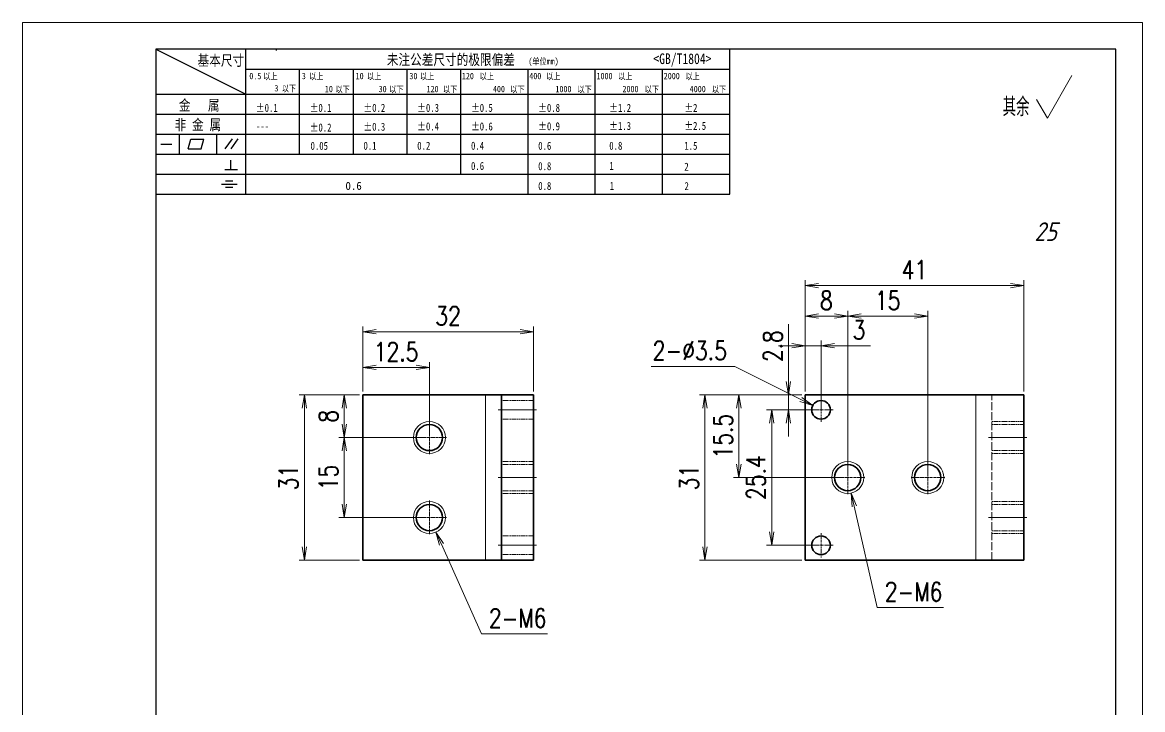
# Model space of a CAD drawing. Header units: millimetres. Extents: x -47800 to 104182, y -50696 to 46579.
# Drawn here: x -45888.9 to -45678.9, y 46122.8 to 46251.6 of the extents above; entities that cross this region are included whole.
import ezdxf
from ezdxf.enums import TextEntityAlignment as Align

# ---------------------------------------------------------------- set-up
doc = ezdxf.new("R2010")
doc.units = ezdxf.units.MM
doc.header["$LTSCALE"] = 0.5
for name, pattern in [('AM_ISO02W050x2', [3.75, 3, -0.75]), ('AM_ISO08W050x2', [9, 6, -0.75, 1.5, -0.75]), ('DOT2', [0.125, 0, -0.125])]:
    doc.linetypes.add(name, pattern=pattern)
for name, color, linetype, lineweight in [('中心线', 2, 'AM_ISO08W050x2', 18), ('图框', 7, 'Continuous', 18), ('标注线', 3, 'Continuous', 18), ('粗实线', 7, 'Continuous', 35), ('虚线', 1, 'AM_ISO02W050x2', 18)]:
    doc.layers.add(name, color=color, linetype=linetype, lineweight=lineweight)
doc.layers.add('图\\M+19E79\\M+195B6\\M+18E9A', color=7, linetype='Continuous')
doc.layers.add('打印', color=7, linetype='Continuous', lineweight=15, plot=False)
doc.layers.add('打印-禁用', color=7, linetype='Continuous', lineweight=15, plot=False)
doc.styles.add('DIM', font='romans.shx', dxfattribs={"width": 0.8, "bigfont": 'bigfont.shx'})
doc.styles.add('国标', font='simfang.ttf', dxfattribs={"width": 0.8})
doc.styles.add('机械长仿宋', font='gbenor.shx', dxfattribs={"height": 1, "bigfont": 'gbcbig.shx'})
doc.dimstyles.new('DEH 1-1$0', dxfattribs={"dimtxt": 3.5, "dimasz": 2.5, "dimexe": 1, "dimexo": 0.625, "dimgap": 1.2, "dimtad": 1, "dimzin": 9, "dimdsep": 46, "dimtxsty": 'DIM', "dimblk": 'OPEN', "dimcen": 0, "dimclrd": 8, "dimclre": 8, "dimclrt": 2, "dimazin": 2, "dimtfac": 0.5, "dimtmove": 0, "dimatfit": 3, "dimldrblk": 'OPEN', "dimfxl": 0, "dimtolj": 2, "dimlwd": 18, "dimlwe": 18, "dimarcsym": 0})
doc.dimstyles.new('DEH 1-1$3', dxfattribs={"dimtxt": 3.5, "dimasz": 2.5, "dimexe": 1, "dimexo": 0.625, "dimgap": 1.2, "dimtad": 1, "dimtoh": 1, "dimdsep": 46, "dimtxsty": 'DIM', "dimblk": 'OPEN', "dimcen": 0, "dimclrd": 8, "dimclre": 8, "dimclrt": 2, "dimazin": 2, "dimtfac": 0.5, "dimtofl": 0, "dimtmove": 0, "dimatfit": 3, "dimldrblk": 'OPEN', "dimfxl": 0, "dimtolj": 2, "dimlwd": 18, "dimlwe": 18, "dimarcsym": 0})

# ---------------------------------------------------------------- blocks, each defined once
blk = doc.blocks.new('GZDEH零件A4图框V01版')
at = {"layer": '图\\M+19E79\\M+195B6\\M+18E9A', "linetype": 'Continuous'}
for p, q in [((25, 292), (25, 13.5)), ((205, 292), (25, 292)), ((205, 13.5), (205, 292))]:
    blk.add_line(p, q, dxfattribs=at)
at = {"layer": '图\\M+19E79\\M+195B6\\M+18E9A', "color": 9}
for p, q in [((25, 292), (41.88, 283.54)), ((41.88, 264.79), (41.88, 292)), ((47.66, 291.75), (47.66, 292)), ((132.6, 264.79), (132.6, 292)), ((41.88, 288.22), (132.6, 288.22)), ((51.96, 272.29), (51.96, 288.22)), ((62.04, 272.29), (62.04, 288.22)), ((72.12, 272.29), (72.12, 288.22)), ((82.2, 268.54), (82.2, 288.22)), ((94.8, 264.79), (94.8, 288.22)), ((107.4, 264.79), (107.4, 288.22)), ((120, 264.79), (120, 288.22)), ((25, 283.54), (132.6, 283.54)), ((25, 279.79), (132.6, 279.79)), ((25, 276.04), (132.6, 276.04)), ((29.43, 272.34), (29.43, 276.04)), ((36.42, 272.34), (36.42, 276.04)), ((38.03, 273.3), (39.36, 275.16)), ((39.11, 273.3), (40.45, 275.16)), ((25.94, 274.19), (28, 274.19)), ((31.1, 273.3), (31.58, 275.09)), ((31.1, 273.3), (33.51, 273.3)), ((31.58, 275.09), (33.99, 275.09)), ((33.51, 273.3), (33.99, 275.09)), ((25, 272.29), (132.6, 272.29)), ((39.09, 269.41), (39.09, 271.18)), ((37.93, 269.41), (40.32, 269.41)), ((25, 268.54), (132.6, 268.54)), ((38.08, 267.29), (39.43, 267.29)), ((25, 264.79), (132.6, 264.79)), ((37.3, 266.69), (40.28, 266.69)), ((38.08, 266.09), (39.44, 266.09))]:
    blk.add_line(p, q, dxfattribs=at)
at = {"layer": '打印-禁用', "linetype": 'Continuous'}
for p, q in [((0, 297), (0, 0)), ((210, 297), (0, 297)), ((210, 297), (210, 0))]:
    blk.add_line(p, q, dxfattribs=at)
at = {"layer": '图\\M+19E79\\M+195B6\\M+18E9A', "color": 9, "style": '国标', "width": 0.8}
for s, height, p in [('基本尺寸', 2, (32.84, 288.88)), ('未注公差尺寸的极限偏差', 2, (68.32, 289.02)), ('<GB/T1804>', 2, (118.29, 289.19)), ('30', 1.2, (72.55, 286.35)), ('金   属', 2, (29.33, 280.48)), ('±0.1', 1.5, (43.78, 280.23)), ('±0.1', 1.5, (53.86, 280.23)), ('±0.2', 1.5, (63.94, 280.23)), ('±0.3', 1.5, (74.02, 280.23)), ('±0.5', 1.5, (84.1, 280.23)), ('±0.8', 1.5, (96.7, 280.23)), ('±1.2', 1.5, (110.02, 280.23)), ('±2', 1.5, (124.09, 280.23)), ('非 金 属', 2, (28.53, 276.82)), ('---', 1.5, (43.78, 276.81)), ('±0.2', 1.5, (53.86, 276.54)), ('±0.3', 1.5, (63.94, 276.69)), ('±0.4', 1.5, (74.02, 276.75)), ('±0.6', 1.5, (84.1, 276.75)), ('±0.9', 1.5, (96.7, 276.78)), ('±1.3', 1.5, (110.02, 276.84)), ('±2.5', 1.5, (124.09, 276.85)), ('0.1', 1.5, (63.94, 273.12)), ('0.2', 1.5, (74.02, 273.13)), ('0.4', 1.5, (84.1, 273.13)), ('0.6', 1.5, (96.7, 273.11)), ('0.8', 1.5, (110.02, 273.13)), ('1.5', 1.5, (124.09, 273.12)), ('0.6', 1.5, (84.1, 269.33)), ('0.8', 1.5, (96.7, 269.3)), ('1', 1.5, (110.02, 269.34)), ('2', 1.5, (124.09, 269.2)), ('0.8', 1.5, (96.7, 265.59)), ('1', 1.5, (110.1, 265.6)), ('2', 1.5, (124.13, 265.57))]:
    blk.add_text(s, height=height, dxfattribs=at).set_placement(p)
at = {"layer": '图\\M+19E79\\M+195B6\\M+18E9A', "color": 9, "lineweight": 15, "style": '国标', "width": 0.8}
for s, p in [('0.5', (42.54, 286.35)), ('以上', (45.15, 286.3)), ('3', (52.39, 286.35)), ('以上', (53.76, 286.3)), ('10', (62.47, 286.35)), ('以上', (64.6, 286.3)), ('以上', (74.53, 286.3)), ('120', (82.39, 286.35)), ('以上', (85.72, 286.3)), ('400', (95.03, 286.35)), ('以上', (98.19, 286.3)), ('1000', (107.63, 286.35)), ('以上', (111.67, 286.3)), ('2000', (120.23, 286.35)), ('以上', (124.31, 286.3)), ('3', (47.24, 284.06)), ('以下', (48.61, 284.01)), ('10', (56.7, 283.92)), ('以下', (58.69, 283.87)), ('30', (66.78, 283.92)), ('以下', (68.77, 283.87)), ('120', (75.77, 283.92)), ('以下', (78.85, 283.87)), ('400', (88.21, 283.92)), ('以下', (91.45, 283.87)), ('1000', (99.92, 283.92)), ('以下', (104.05, 283.87)), ('2000', (112.5, 283.92)), ('以下', (116.65, 283.87)), ('4000', (125.1, 283.92)), ('以下', (129.25, 283.87))]:
    blk.add_text(s, height=1.2, dxfattribs=at).set_placement(p)
at = {"layer": '图\\M+19E79\\M+195B6\\M+18E9A', "color": 9, "lineweight": 13, "style": '国标'}
blk.add_text('0.6', height=1.5, dxfattribs=at).set_placement((60.56, 265.61))
at = {"layer": '图\\M+19E79\\M+195B6\\M+18E9A', "color": 9, "lineweight": 15, "insert": (94.85, 290.31), "char_height": 1.2, "width": 8.7957, "attachment_point": 1, "style": '国标'}
blk.add_mtext('(单位mm)', dxfattribs=at)
at = {"layer": '图\\M+19E79\\M+195B6\\M+18E9A', "color": 9, "insert": (54.02, 273.09), "char_height": 1.5, "width": 5.1982, "attachment_point": 7, "style": '国标'}
blk.add_mtext('0.05', dxfattribs=at)
blk = doc.blocks.new('DEH A4')
at = {"layer": '图框'}
blk.add_blockref('GZDEH零件A4图框V01版', (0, 0), dxfattribs=at)
blk = doc.blocks.new('其余任何25')
at = {"layer": '标注线'}
for p, q in [((0, 0), (4.62, 8)), ((-2.02, 3.5), (0, 0))]:
    blk.add_line(p, q, dxfattribs=at)
at = {"layer": '标注线', "color": 7, "linetype": 'DOT2', "style": '机械长仿宋'}
blk.add_text('其余', height=3.5, dxfattribs=at).set_placement((-8.38, 0.4))
at = {"layer": '标注线', "color": 2, "style": '机械长仿宋', "oblique": 15}
blk.add_attdef('25', text='', height=3.5, dxfattribs=at).set_placement((1.79, -24.04), align=Align.BOTTOM_RIGHT)
blk = doc.blocks.new('_Open')
at = {"color": 0, "linetype": 'ByBlock', "lineweight": -2}
for p, q in [((-1, 0.167), (0, 0)), ((-1, -0.167), (0, 0)), ((0, 0), (-1, 0))]:
    blk.add_line(p, q, dxfattribs=at)
blk = doc.blocks.new('*D215')
at = {"layer": 'Defpoints', "color": 0, "transparency": 16777216}
for p in [(-45825.11, 46181.79), (-45836.06, 46150.79), (-45825.11, 46150.79)]:
    blk.add_point(p, dxfattribs=at)
at = {"layer": '标注线', "color": 8, "lineweight": 18, "transparency": 16777216}
for p, q in [((-45825.74, 46181.79), (-45837.06, 46181.79)), ((-45836.06, 46179.29), (-45836.06, 46153.29)), ((-45825.74, 46150.79), (-45837.06, 46150.79))]:
    blk.add_line(p, q, dxfattribs=at)
at = {"layer": '标注线', "color": 8, "lineweight": 18, "transparency": 16777216, "xscale": 2.5, "yscale": 2.5, "zscale": 2.5}
for p, rotation in [((-45836.06, 46181.79), 90), ((-45836.06, 46150.79), 270)]:
    blk.add_blockref('_Open', p, dxfattribs=dict(at, rotation=rotation))
at = {"layer": '标注线', "color": 2, "transparency": 16777216, "insert": (-45839.01, 46166.29), "char_height": 3.5, "attachment_point": 5, "rotation": 90, "style": 'DIM'}
blk.add_mtext('\\A2;31', dxfattribs=at)
blk = doc.blocks.new('*D216')
at = {"layer": 'Defpoints', "color": 0, "transparency": 16777216}
for p in [(-45825.11, 46181.79), (-45828.58, 46173.79), (-45812.61, 46173.79)]:
    blk.add_point(p, dxfattribs=at)
at = {"layer": '标注线', "color": 8, "lineweight": 18, "transparency": 16777216}
for p, q in [((-45825.74, 46181.79), (-45829.58, 46181.79)), ((-45828.58, 46179.29), (-45828.58, 46176.29)), ((-45813.24, 46173.79), (-45829.58, 46173.79))]:
    blk.add_line(p, q, dxfattribs=at)
at = {"layer": '标注线', "color": 8, "lineweight": 18, "transparency": 16777216, "xscale": 2.5, "yscale": 2.5, "zscale": 2.5}
for p, rotation in [((-45828.58, 46181.79), 90), ((-45828.58, 46173.79), 270)]:
    blk.add_blockref('_Open', p, dxfattribs=dict(at, rotation=rotation))
at = {"layer": '标注线', "color": 2, "transparency": 16777216, "insert": (-45831.53, 46177.79), "char_height": 3.5, "attachment_point": 5, "rotation": 90, "style": 'DIM'}
blk.add_mtext('\\A2;8', dxfattribs=at)
blk = doc.blocks.new('*D217')
at = {"layer": 'Defpoints', "color": 0, "transparency": 16777216}
for p in [(-45812.61, 46173.79), (-45828.58, 46158.79), (-45812.61, 46158.79)]:
    blk.add_point(p, dxfattribs=at)
at = {"layer": '标注线', "color": 8, "lineweight": 18, "transparency": 16777216}
for p, q in [((-45813.24, 46173.79), (-45829.58, 46173.79)), ((-45828.58, 46171.29), (-45828.58, 46161.29)), ((-45813.24, 46158.79), (-45829.58, 46158.79))]:
    blk.add_line(p, q, dxfattribs=at)
at = {"layer": '标注线', "color": 8, "lineweight": 18, "transparency": 16777216, "xscale": 2.5, "yscale": 2.5, "zscale": 2.5}
for p, rotation in [((-45828.58, 46173.79), 90), ((-45828.58, 46158.79), 270)]:
    blk.add_blockref('_Open', p, dxfattribs=dict(at, rotation=rotation))
at = {"layer": '标注线', "color": 2, "transparency": 16777216, "insert": (-45831.53, 46166.29), "char_height": 3.5, "attachment_point": 5, "rotation": 90, "style": 'DIM'}
blk.add_mtext('\\A2;15', dxfattribs=at)
blk = doc.blocks.new('*D218')
at = {"layer": 'Defpoints', "color": 0, "transparency": 16777216}
for p in [(-45812.61, 46186.94), (-45825.11, 46181.79), (-45812.61, 46173.79)]:
    blk.add_point(p, dxfattribs=at)
at = {"layer": '标注线', "color": 8, "lineweight": 18, "transparency": 16777216}
for p, q in [((-45825.11, 46182.41), (-45825.11, 46187.94)), ((-45812.61, 46174.41), (-45812.61, 46187.94)), ((-45822.61, 46186.94), (-45815.11, 46186.94))]:
    blk.add_line(p, q, dxfattribs=at)
at = {"layer": '标注线', "color": 8, "lineweight": 18, "transparency": 16777216, "xscale": 2.5, "yscale": 2.5, "zscale": 2.5, "rotation": 180}
blk.add_blockref('_Open', (-45825.11, 46186.94), dxfattribs=at)
at = {"layer": '标注线', "color": 8, "lineweight": 18, "transparency": 16777216, "xscale": 2.5, "yscale": 2.5, "zscale": 2.5}
blk.add_blockref('_Open', (-45812.61, 46186.94), dxfattribs=at)
at = {"layer": '标注线', "color": 2, "transparency": 16777216, "insert": (-45818.86, 46189.89), "char_height": 3.5, "attachment_point": 5, "style": 'DIM'}
blk.add_mtext('\\A2;12.5', dxfattribs=at)
blk = doc.blocks.new('*D219')
at = {"layer": 'Defpoints', "color": 0, "transparency": 16777216}
for p in [(-45793.11, 46193.64), (-45825.11, 46181.79), (-45793.11, 46181.79)]:
    blk.add_point(p, dxfattribs=at)
at = {"layer": '标注线', "color": 8, "lineweight": 18, "transparency": 16777216}
for p, q in [((-45825.11, 46182.41), (-45825.11, 46194.64)), ((-45793.11, 46182.41), (-45793.11, 46194.64)), ((-45822.61, 46193.64), (-45795.61, 46193.64))]:
    blk.add_line(p, q, dxfattribs=at)
at = {"layer": '标注线', "color": 8, "lineweight": 18, "transparency": 16777216, "xscale": 2.5, "yscale": 2.5, "zscale": 2.5, "rotation": 180}
blk.add_blockref('_Open', (-45825.11, 46193.64), dxfattribs=at)
at = {"layer": '标注线', "color": 8, "lineweight": 18, "transparency": 16777216, "xscale": 2.5, "yscale": 2.5, "zscale": 2.5}
blk.add_blockref('_Open', (-45793.11, 46193.64), dxfattribs=at)
at = {"layer": '标注线', "color": 2, "transparency": 16777216, "insert": (-45809.11, 46196.59), "char_height": 3.5, "attachment_point": 5, "style": 'DIM'}
blk.add_mtext('\\A2;32', dxfattribs=at)
blk = doc.blocks.new('*D220')
at = {"layer": 'Defpoints', "color": 0, "transparency": 16777216}
for p in [(-45739.19, 46191.01), (-45742.19, 46181.79), (-45739.19, 46178.99)]:
    blk.add_point(p, dxfattribs=at)
at = {"layer": '标注线', "color": 8, "lineweight": 18, "transparency": 16777216}
for p, q in [((-45742.19, 46182.41), (-45742.19, 46192.01)), ((-45739.19, 46179.61), (-45739.19, 46192.01)), ((-45744.69, 46191.01), (-45747.19, 46191.01)), ((-45742.19, 46191.01), (-45739.19, 46191.01)), ((-45736.69, 46191.01), (-45729.93, 46191.01))]:
    blk.add_line(p, q, dxfattribs=at)
at = {"layer": '标注线', "color": 8, "lineweight": 18, "transparency": 16777216, "xscale": 2.5, "yscale": 2.5, "zscale": 2.5}
blk.add_blockref('_Open', (-45742.19, 46191.01), dxfattribs=at)
at = {"layer": '标注线', "color": 8, "lineweight": 18, "transparency": 16777216, "xscale": 2.5, "yscale": 2.5, "zscale": 2.5, "rotation": 180}
blk.add_blockref('_Open', (-45739.19, 46191.01), dxfattribs=at)
at = {"layer": '标注线', "color": 2, "transparency": 16777216, "insert": (-45732.06, 46193.96), "char_height": 3.5, "attachment_point": 5, "style": 'DIM'}
blk.add_mtext('\\A2;3', dxfattribs=at)
blk = doc.blocks.new('*D221')
at = {"layer": 'Defpoints', "color": 0, "transparency": 16777216}
for p in [(-45742.19, 46181.79), (-45760.96, 46150.79), (-45742.19, 46150.79)]:
    blk.add_point(p, dxfattribs=at)
at = {"layer": '标注线', "color": 8, "lineweight": 18, "transparency": 16777216}
for p, q in [((-45742.82, 46181.79), (-45761.96, 46181.79)), ((-45760.96, 46179.29), (-45760.96, 46153.29)), ((-45742.82, 46150.79), (-45761.96, 46150.79))]:
    blk.add_line(p, q, dxfattribs=at)
at = {"layer": '标注线', "color": 8, "lineweight": 18, "transparency": 16777216, "xscale": 2.5, "yscale": 2.5, "zscale": 2.5}
for p, rotation in [((-45760.96, 46181.79), 90), ((-45760.96, 46150.79), 270)]:
    blk.add_blockref('_Open', p, dxfattribs=dict(at, rotation=rotation))
at = {"layer": '标注线', "color": 2, "transparency": 16777216, "insert": (-45763.91, 46166.29), "char_height": 3.5, "attachment_point": 5, "rotation": 90, "style": 'DIM'}
blk.add_mtext('\\A2;31', dxfattribs=at)
blk = doc.blocks.new('*D222')
at = {"layer": 'Defpoints', "color": 0, "transparency": 16777216}
for p in [(-45701.19, 46202.28), (-45742.19, 46181.79), (-45701.19, 46181.79)]:
    blk.add_point(p, dxfattribs=at)
at = {"layer": '标注线', "color": 8, "lineweight": 18, "transparency": 16777216}
for p, q in [((-45742.19, 46182.41), (-45742.19, 46203.28)), ((-45739.69, 46202.28), (-45703.69, 46202.28)), ((-45701.19, 46182.41), (-45701.19, 46203.28))]:
    blk.add_line(p, q, dxfattribs=at)
at = {"layer": '标注线', "color": 8, "lineweight": 18, "transparency": 16777216, "xscale": 2.5, "yscale": 2.5, "zscale": 2.5, "rotation": 180}
blk.add_blockref('_Open', (-45742.19, 46202.28), dxfattribs=at)
at = {"layer": '标注线', "color": 8, "lineweight": 18, "transparency": 16777216, "xscale": 2.5, "yscale": 2.5, "zscale": 2.5}
blk.add_blockref('_Open', (-45701.19, 46202.28), dxfattribs=at)
at = {"layer": '标注线', "color": 2, "transparency": 16777216, "insert": (-45721.69, 46205.23), "char_height": 3.5, "attachment_point": 5, "style": 'DIM'}
blk.add_mtext('\\A2;41', dxfattribs=at)
blk = doc.blocks.new('*D223')
at = {"layer": 'Defpoints', "color": 0, "transparency": 16777216}
for p in [(-45734.19, 46196.56), (-45742.19, 46181.79), (-45734.19, 46166.29)]:
    blk.add_point(p, dxfattribs=at)
at = {"layer": '标注线', "color": 8, "lineweight": 18, "transparency": 16777216}
for p, q in [((-45742.19, 46182.41), (-45742.19, 46197.56)), ((-45739.69, 46196.56), (-45736.69, 46196.56)), ((-45734.19, 46166.91), (-45734.19, 46197.56))]:
    blk.add_line(p, q, dxfattribs=at)
at = {"layer": '标注线', "color": 8, "lineweight": 18, "transparency": 16777216, "xscale": 2.5, "yscale": 2.5, "zscale": 2.5, "rotation": 180}
blk.add_blockref('_Open', (-45742.19, 46196.56), dxfattribs=at)
at = {"layer": '标注线', "color": 8, "lineweight": 18, "transparency": 16777216, "xscale": 2.5, "yscale": 2.5, "zscale": 2.5}
blk.add_blockref('_Open', (-45734.19, 46196.56), dxfattribs=at)
at = {"layer": '标注线', "color": 2, "transparency": 16777216, "insert": (-45738.19, 46199.51), "char_height": 3.5, "attachment_point": 5, "style": 'DIM'}
blk.add_mtext('\\A2;8', dxfattribs=at)
blk = doc.blocks.new('*D224')
at = {"layer": 'Defpoints', "color": 0, "transparency": 16777216}
for p in [(-45719.19, 46196.56), (-45734.19, 46166.29), (-45719.19, 46166.29)]:
    blk.add_point(p, dxfattribs=at)
at = {"layer": '标注线', "color": 8, "lineweight": 18, "transparency": 16777216}
for p, q in [((-45734.19, 46166.91), (-45734.19, 46197.56)), ((-45731.69, 46196.56), (-45721.69, 46196.56)), ((-45719.19, 46166.91), (-45719.19, 46197.56))]:
    blk.add_line(p, q, dxfattribs=at)
at = {"layer": '标注线', "color": 8, "lineweight": 18, "transparency": 16777216, "xscale": 2.5, "yscale": 2.5, "zscale": 2.5, "rotation": 180}
blk.add_blockref('_Open', (-45734.19, 46196.56), dxfattribs=at)
at = {"layer": '标注线', "color": 8, "lineweight": 18, "transparency": 16777216, "xscale": 2.5, "yscale": 2.5, "zscale": 2.5}
blk.add_blockref('_Open', (-45719.19, 46196.56), dxfattribs=at)
at = {"layer": '标注线', "color": 2, "transparency": 16777216, "insert": (-45726.69, 46199.51), "char_height": 3.5, "attachment_point": 5, "style": 'DIM'}
blk.add_mtext('\\A2;15', dxfattribs=at)
blk = doc.blocks.new('*D225')
at = {"layer": 'Defpoints', "color": 0, "transparency": 16777216}
for p in [(-45754.61, 46181.79), (-45742.19, 46181.79), (-45734.19, 46166.29)]:
    blk.add_point(p, dxfattribs=at)
at = {"layer": '标注线', "color": 8, "lineweight": 18, "transparency": 16777216}
for p, q in [((-45742.82, 46181.79), (-45755.61, 46181.79)), ((-45754.61, 46168.79), (-45754.61, 46179.29)), ((-45734.82, 46166.29), (-45755.61, 46166.29))]:
    blk.add_line(p, q, dxfattribs=at)
at = {"layer": '标注线', "color": 8, "lineweight": 18, "transparency": 16777216, "xscale": 2.5, "yscale": 2.5, "zscale": 2.5}
for p, rotation in [((-45754.61, 46181.79), 90), ((-45754.61, 46166.29), 270)]:
    blk.add_blockref('_Open', p, dxfattribs=dict(at, rotation=rotation))
at = {"layer": '标注线', "color": 2, "transparency": 16777216, "insert": (-45757.56, 46174.04), "char_height": 3.5, "attachment_point": 5, "rotation": 90, "style": 'DIM'}
blk.add_mtext('\\A2;15.5', dxfattribs=at)
blk = doc.blocks.new('*D226')
at = {"layer": 'Defpoints', "color": 0, "transparency": 16777216}
for p in [(-45742.19, 46181.79), (-45745.31, 46178.99), (-45739.19, 46178.99)]:
    blk.add_point(p, dxfattribs=at)
at = {"layer": '标注线', "color": 8, "lineweight": 18, "transparency": 16777216}
for p, q in [((-45745.31, 46184.29), (-45745.31, 46195.05)), ((-45742.82, 46181.79), (-45746.31, 46181.79)), ((-45745.31, 46178.99), (-45745.31, 46181.79)), ((-45739.82, 46178.99), (-45746.31, 46178.99)), ((-45745.31, 46176.49), (-45745.31, 46173.99))]:
    blk.add_line(p, q, dxfattribs=at)
at = {"layer": '标注线', "color": 8, "lineweight": 18, "transparency": 16777216, "xscale": 2.5, "yscale": 2.5, "zscale": 2.5}
for p, rotation in [((-45745.31, 46181.79), 270), ((-45745.31, 46178.99), 90)]:
    blk.add_blockref('_Open', p, dxfattribs=dict(at, rotation=rotation))
at = {"layer": '标注线', "color": 2, "transparency": 16777216, "insert": (-45748.26, 46190.92), "char_height": 3.5, "attachment_point": 5, "rotation": 90, "style": 'DIM'}
blk.add_mtext('\\A2;2.8', dxfattribs=at)
blk = doc.blocks.new('*D227')
at = {"layer": 'Defpoints', "color": 0, "transparency": 16777216}
for p in [(-45739.19, 46178.99), (-45748.44, 46153.59), (-45739.19, 46153.59)]:
    blk.add_point(p, dxfattribs=at)
at = {"layer": '标注线', "color": 8, "lineweight": 18, "transparency": 16777216}
for p, q in [((-45739.82, 46178.99), (-45749.44, 46178.99)), ((-45748.44, 46176.49), (-45748.44, 46156.09)), ((-45739.82, 46153.59), (-45749.44, 46153.59))]:
    blk.add_line(p, q, dxfattribs=at)
at = {"layer": '标注线', "color": 8, "lineweight": 18, "transparency": 16777216, "xscale": 2.5, "yscale": 2.5, "zscale": 2.5}
for p, rotation in [((-45748.44, 46178.99), 90), ((-45748.44, 46153.59), 270)]:
    blk.add_blockref('_Open', p, dxfattribs=dict(at, rotation=rotation))
at = {"layer": '标注线', "color": 2, "transparency": 16777216, "insert": (-45751.39, 46166.29), "char_height": 3.5, "attachment_point": 5, "rotation": 90, "style": 'DIM'}
blk.add_mtext('\\A2;25.4', dxfattribs=at)
blk = doc.blocks.new('*D228')
at = {"layer": 'Defpoints', "color": 0, "transparency": 16777216}
for p in [(-45740.76, 46179.78), (-45737.63, 46178.2)]:
    blk.add_point(p, dxfattribs=at)
at = {"layer": '标注线', "color": 8, "lineweight": 18, "transparency": 16777216}
for p, q in [((-45771.06, 46187.13), (-45755.33, 46187.13)), ((-45755.33, 46187.13), (-45742.99, 46180.9))]:
    blk.add_line(p, q, dxfattribs=at)
at = {"layer": '标注线', "color": 8, "lineweight": 18, "transparency": 16777216, "xscale": 2.5, "yscale": 2.5, "zscale": 2.5, "rotation": 333.2140513136843}
blk.add_blockref('_Open', (-45740.76, 46179.78), dxfattribs=at)
at = {"layer": '标注线', "color": 2, "transparency": 16777216, "insert": (-45763.79, 46190.08), "char_height": 3.5, "attachment_point": 5, "style": 'DIM'}
blk.add_mtext('\\A2;2-%%c3.5', dxfattribs=at)
blk = doc.blocks.new('*D229')
at = {"layer": 'Defpoints', "color": 0, "transparency": 16777216}
for p in [(-45734.86, 46169.21), (-45733.53, 46163.36)]:
    blk.add_point(p, dxfattribs=at)
at = {"layer": '标注线', "color": 8, "lineweight": 18, "transparency": 16777216}
for p, q in [((-45728.65, 46141.93), (-45732.97, 46160.93)), ((-45716.25, 46141.93), (-45728.65, 46141.93))]:
    blk.add_line(p, q, dxfattribs=at)
at = {"layer": '标注线', "color": 8, "lineweight": 18, "transparency": 16777216, "xscale": 2.5, "yscale": 2.5, "zscale": 2.5, "rotation": 102.8217061996816}
blk.add_blockref('_Open', (-45733.53, 46163.36), dxfattribs=at)
at = {"layer": '标注线', "color": 2, "transparency": 16777216, "insert": (-45721.85, 46144.88), "char_height": 3.5, "attachment_point": 5, "style": 'DIM'}
blk.add_mtext('\\A2;2-M6', dxfattribs=at)
blk = doc.blocks.new('*D230')
at = {"layer": 'Defpoints', "color": 0, "transparency": 16777216}
for p in [(-45813.84, 46161.53), (-45811.39, 46156.05)]:
    blk.add_point(p, dxfattribs=at)
at = {"layer": '标注线', "color": 8, "lineweight": 18, "transparency": 16777216}
for p, q in [((-45802.86, 46137), (-45810.37, 46153.77)), ((-45790.46, 46137), (-45802.86, 46137))]:
    blk.add_line(p, q, dxfattribs=at)
at = {"layer": '标注线', "color": 8, "lineweight": 18, "transparency": 16777216, "xscale": 2.5, "yscale": 2.5, "zscale": 2.5, "rotation": 114.1257386300967}
blk.add_blockref('_Open', (-45811.39, 46156.05), dxfattribs=at)
at = {"layer": '标注线', "color": 2, "transparency": 16777216, "insert": (-45796.06, 46139.95), "char_height": 3.5, "attachment_point": 5, "style": 'DIM'}
blk.add_mtext('\\A2;2-M6', dxfattribs=at)

msp = doc.modelspace()

# ---------------------------------------------------------------- linework, layer by layer
at = {"lineweight": 13}
for p, q in [((-45802.113, 46150.788), (-45802.113, 46181.788)), ((-45710.194, 46150.788), (-45710.194, 46181.788))]:
    msp.add_line(p, q, dxfattribs=at)
for centre in [(-45812.613, 46173.788), (-45734.194, 46166.288), (-45719.194, 46166.288), (-45812.613, 46158.788)]:
    msp.add_circle(centre, 3, dxfattribs=at)
at = {"layer": '中心线', "ltscale": 0.113751}
for p, q in [((-45739.194, 46181.263), (-45739.194, 46176.713)), ((-45739.194, 46155.863), (-45739.194, 46151.313))]:
    msp.add_line(p, q, dxfattribs=at)
at = {"layer": '中心线', "ltscale": 0.159802}
for p, q in [((-45812.613, 46176.984), (-45812.613, 46170.592)), ((-45734.194, 46169.484), (-45734.194, 46163.092)), ((-45719.194, 46169.484), (-45719.194, 46163.092)), ((-45812.613, 46161.984), (-45812.613, 46155.592))]:
    msp.add_line(p, q, dxfattribs=at)
at = {"layer": '中心线', "ltscale": 0.17998}
for p, q in [((-45799.713, 46178.988), (-45792.514, 46178.988)), ((-45707.794, 46173.788), (-45700.595, 46173.788)), ((-45799.713, 46166.288), (-45792.514, 46166.288)), ((-45707.794, 46158.788), (-45700.595, 46158.788)), ((-45799.713, 46153.588), (-45792.514, 46153.588))]:
    msp.add_line(p, q, dxfattribs=at)
at = {"layer": '中心线', "ltscale": 0.11377}
for p, q in [((-45736.919, 46178.988), (-45741.47, 46178.988)), ((-45736.919, 46153.588), (-45741.47, 46153.588))]:
    msp.add_line(p, q, dxfattribs=at)
at = {"layer": '中心线', "ltscale": 0.159814}
for p, q in [((-45809.417, 46173.788), (-45815.809, 46173.788)), ((-45730.998, 46166.288), (-45737.391, 46166.288)), ((-45715.998, 46166.288), (-45722.391, 46166.288)), ((-45809.417, 46158.788), (-45815.809, 46158.788))]:
    msp.add_line(p, q, dxfattribs=at)
at = {"layer": '打印'}
msp.add_lwpolyline([(-45888.914, 46251.622), (-45678.914, 46251.622), (-45678.914, 45954.622), (-45888.914, 45954.622)], close=True, dxfattribs=at)
at = {"layer": '粗实线', "lineweight": 35}
for p, q in [((-45802.113, 46181.788), (-45825.113, 46181.788)), ((-45825.113, 46150.788), (-45825.113, 46181.788)), ((-45799.113, 46150.788), (-45799.113, 46181.788)), ((-45793.113, 46150.788), (-45793.113, 46181.788)), ((-45710.194, 46181.788), (-45742.194, 46181.788)), ((-45742.194, 46150.788), (-45742.194, 46181.788)), ((-45701.194, 46150.788), (-45701.194, 46181.788)), ((-45802.113, 46150.788), (-45825.113, 46150.788)), ((-45710.194, 46150.788), (-45742.194, 46150.788))]:
    msp.add_line(p, q, dxfattribs=at)
at = {"layer": '粗实线', "lineweight": 35, "ltscale": 0.075}
for p, q in [((-45802.113, 46181.788), (-45799.113, 46181.788)), ((-45802.113, 46150.788), (-45799.113, 46150.788))]:
    msp.add_line(p, q, dxfattribs=at)
at = {"layer": '粗实线', "lineweight": 35, "ltscale": 0.15}
for p, q in [((-45793.113, 46181.788), (-45799.113, 46181.788)), ((-45793.113, 46150.788), (-45799.113, 46150.788))]:
    msp.add_line(p, q, dxfattribs=at)
at = {"layer": '粗实线', "lineweight": 35, "ltscale": 0.225}
for p, q in [((-45710.194, 46181.788), (-45701.194, 46181.788)), ((-45710.194, 46150.788), (-45701.194, 46150.788))]:
    msp.add_line(p, q, dxfattribs=at)
at = {"layer": '粗实线', "lineweight": 35}
for centre, radius in [((-45739.194, 46178.988), 1.75), ((-45812.613, 46173.788), 2.458), ((-45734.194, 46166.288), 2.459), ((-45719.194, 46166.288), 2.459), ((-45812.613, 46158.788), 2.458), ((-45739.194, 46153.588), 1.75)]:
    msp.add_circle(centre, radius, dxfattribs=at)
at = {"layer": '虚线'}
for p, q in [((-45802.113, 46150.788), (-45802.113, 46181.788)), ((-45710.194, 46150.788), (-45710.194, 46181.788)), ((-45707.194, 46150.788), (-45707.194, 46181.788))]:
    msp.add_line(p, q, dxfattribs=at)
at = {"layer": '虚线', "ltscale": 0.15}
for p, q in [((-45799.113, 46180.738), (-45793.113, 46180.738)), ((-45799.113, 46177.238), (-45793.113, 46177.238)), ((-45707.194, 46176.788), (-45701.194, 46176.788)), ((-45707.194, 46176.247), (-45701.194, 46176.247)), ((-45707.194, 46171.33), (-45701.194, 46171.33)), ((-45707.194, 46170.788), (-45701.194, 46170.788)), ((-45799.113, 46169.288), (-45793.113, 46169.288)), ((-45799.113, 46169.288), (-45793.113, 46169.288)), ((-45799.113, 46168.747), (-45793.113, 46168.747)), ((-45799.113, 46168.747), (-45793.113, 46168.747)), ((-45799.113, 46163.83), (-45793.113, 46163.83)), ((-45799.113, 46163.83), (-45793.113, 46163.83)), ((-45799.113, 46163.288), (-45793.113, 46163.288)), ((-45799.113, 46163.288), (-45793.113, 46163.288)), ((-45707.194, 46161.788), (-45701.194, 46161.788)), ((-45707.194, 46161.247), (-45701.194, 46161.247)), ((-45707.194, 46156.33), (-45701.194, 46156.33)), ((-45799.113, 46155.338), (-45793.113, 46155.338)), ((-45707.194, 46155.788), (-45701.194, 46155.788)), ((-45799.113, 46151.838), (-45793.113, 46151.838))]:
    msp.add_line(p, q, dxfattribs=at)

# ---------------------------------------------------------------- block references
at = {"layer": '图框'}
msp.add_blockref('DEH A4', (-45888.914, 45954.622), dxfattribs=at)
at = {"layer": '标注线'}
msp.add_blockref('其余任何25', (-45696.772, 46233.638), dxfattribs=at).add_auto_attribs({'25': '25'})

# ---------------------------------------------------------------- dimensions: what is measured, and where the dimension line sits
for base, p1, p2, picture, middle in [((-45701.194, 46202.282), (-45742.194, 46181.788), (-45701.194, 46181.788), '*D222', (-45721.694, 46205.232)), ((-45734.194, 46196.557), (-45742.194, 46181.788), (-45734.194, 46166.288), '*D223', (-45738.194, 46199.507)), ((-45719.194, 46196.557), (-45734.194, 46166.288), (-45719.194, 46166.288), '*D224', (-45726.694, 46199.507)), ((-45793.113, 46193.638), (-45825.113, 46181.788), (-45793.113, 46181.788), '*D219', (-45809.113, 46196.588)), ((-45739.194, 46191.007), (-45742.194, 46181.788), (-45739.194, 46178.988), '*D220', (-45732.061, 46193.957)), ((-45812.613, 46186.945), (-45825.113, 46181.788), (-45812.613, 46173.788), '*D218', (-45818.863, 46189.895))]:
    dim = msp.add_linear_dim(base=base, p1=p1, p2=p2, dimstyle='DEH 1-1$0', dxfattribs=at)
    dim.commit()
    dim.dimension.update_dxf_attribs({"geometry": picture, "text_midpoint": middle})
dim = msp.add_linear_dim(base=(-45745.311, 46178.988), p1=(-45742.194, 46181.788), p2=(-45739.194, 46178.988), angle=90, dimstyle='DEH 1-1$0', dxfattribs=at)
dim.commit()
dim.dimension.update_dxf_attribs({"geometry": '*D226', "text_midpoint": (-45745.311, 46190.921), "dimtype": 160})
for p1, p2, override, picture, middle in [((-45737.632, 46178.199), (-45740.756, 46179.777), {"dimpost": '2-%%c<>'}, '*D228', (-45763.794, 46187.133)), ((-45734.86, 46169.213), (-45733.528, 46163.363), {"dimpost": '2-M<>'}, '*D229', (-45721.85, 46141.93)), ((-45813.839, 46161.526), (-45811.387, 46156.05), {"dimpost": '2-M<>'}, '*D230', (-45796.057, 46137.004))]:
    dim = msp.add_diameter_dim_2p(p1=p1, p2=p2, dimstyle='DEH 1-1$3', override=override, dxfattribs=at)
    dim.commit()
    dim.dimension.update_dxf_attribs({"geometry": picture, "text_midpoint": middle, "dimtype": 163})
for base, p1, p2, picture, middle in [((-45836.057, 46150.788), (-45825.113, 46181.788), (-45825.113, 46150.788), '*D215', (-45839.007, 46166.288)), ((-45828.584, 46173.788), (-45825.113, 46181.788), (-45812.613, 46173.788), '*D216', (-45831.534, 46177.788)), ((-45760.956, 46150.788), (-45742.194, 46181.788), (-45742.194, 46150.788), '*D221', (-45763.906, 46166.288)), ((-45754.611, 46181.788), (-45734.194, 46166.288), (-45742.194, 46181.788), '*D225', (-45757.561, 46174.038)), ((-45748.443, 46153.588), (-45739.194, 46178.988), (-45739.194, 46153.588), '*D227', (-45751.393, 46166.288)), ((-45828.584, 46158.788), (-45812.613, 46173.788), (-45812.613, 46158.788), '*D217', (-45831.534, 46166.288))]:
    dim = msp.add_linear_dim(base=base, p1=p1, p2=p2, angle=90, dimstyle='DEH 1-1$0', dxfattribs=at)
    dim.commit()
    dim.dimension.update_dxf_attribs({"geometry": picture, "text_midpoint": middle})

doc.saveas('drawing.dxf')
